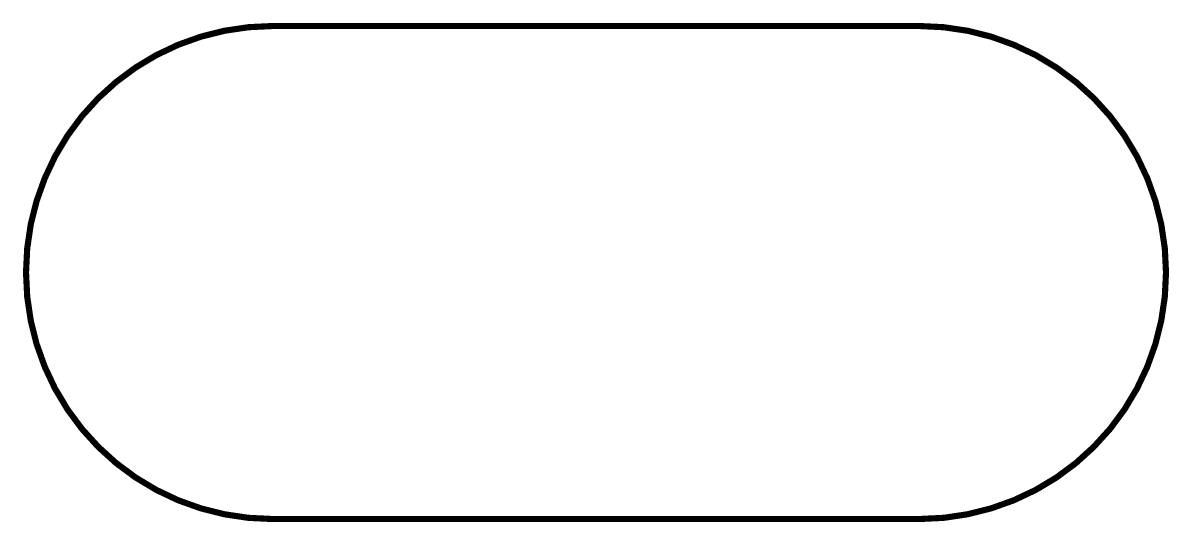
# Model space of a CAD drawing. Header units: millimetres. Extents: x 6046 to 6232, y 6238 to 6319.
import ezdxf

# ---------------------------------------------------------------- set-up
doc = ezdxf.new("R2010")
doc.units = ezdxf.units.MM
doc.layers.add('Толстые', color=1, linetype='Continuous', lineweight=100)

msp = doc.modelspace()

# ---------------------------------------------------------------- linework, layer by layer
at = {"layer": 'Толстые', "const_width": 1}
msp.add_lwpolyline([(6191.53, 6238.56, 1), (6191.53, 6318.56), (6086.53, 6318.56, 1), (6086.53, 6238.56)], format="xyb", close=True, dxfattribs=at)

doc.saveas('drawing.dxf')
